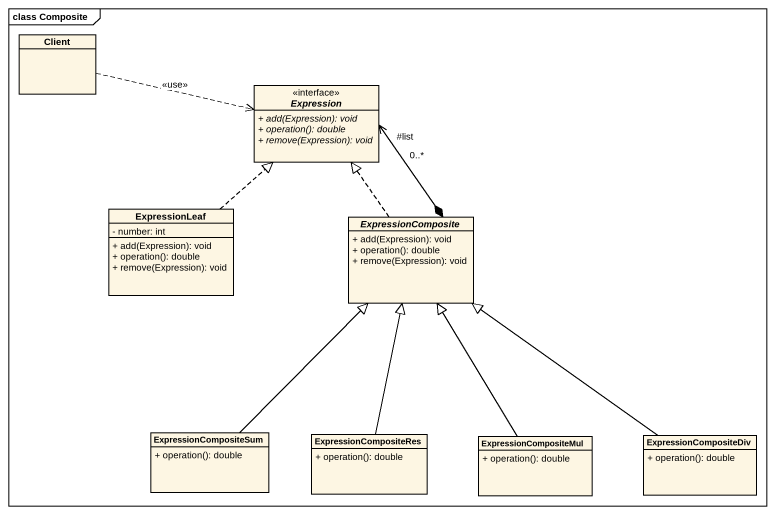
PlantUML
@startuml
mainframe class Composite
hide circle
hide empty members
skinparam classAttributeIconSize 0
class Client
interface Expression <<interface>> {
  {abstract} + add(Expression): void
  {abstract} + operation(): double
  {abstract} + remove(Expression): void
}
class ExpressionLeaf {
  - number: int
  + add(Expression): void
  + operation(): double
  + remove(Expression): void
}
abstract class ExpressionComposite {
  + add(Expression): void
  + operation(): double
  + remove(Expression): void
}
class ExpressionCompositeSum {
  + operation(): double
}
class ExpressionCompositeRes {
  + operation(): double
}
class ExpressionCompositeMul {
  + operation(): double
}
class ExpressionCompositeDiv {
  + operation(): double
}
Client .right.> Expression : <<use>>
Expression "#list\n0..*" <--* ExpressionComposite
ExpressionLeaf .up.|> Expression
ExpressionComposite .up.|> Expression
ExpressionCompositeSum -up-|> ExpressionComposite
ExpressionCompositeRes -up-|> ExpressionComposite
ExpressionCompositeMul -up-|> ExpressionComposite
ExpressionCompositeDiv -up-|> ExpressionComposite
@enduml
